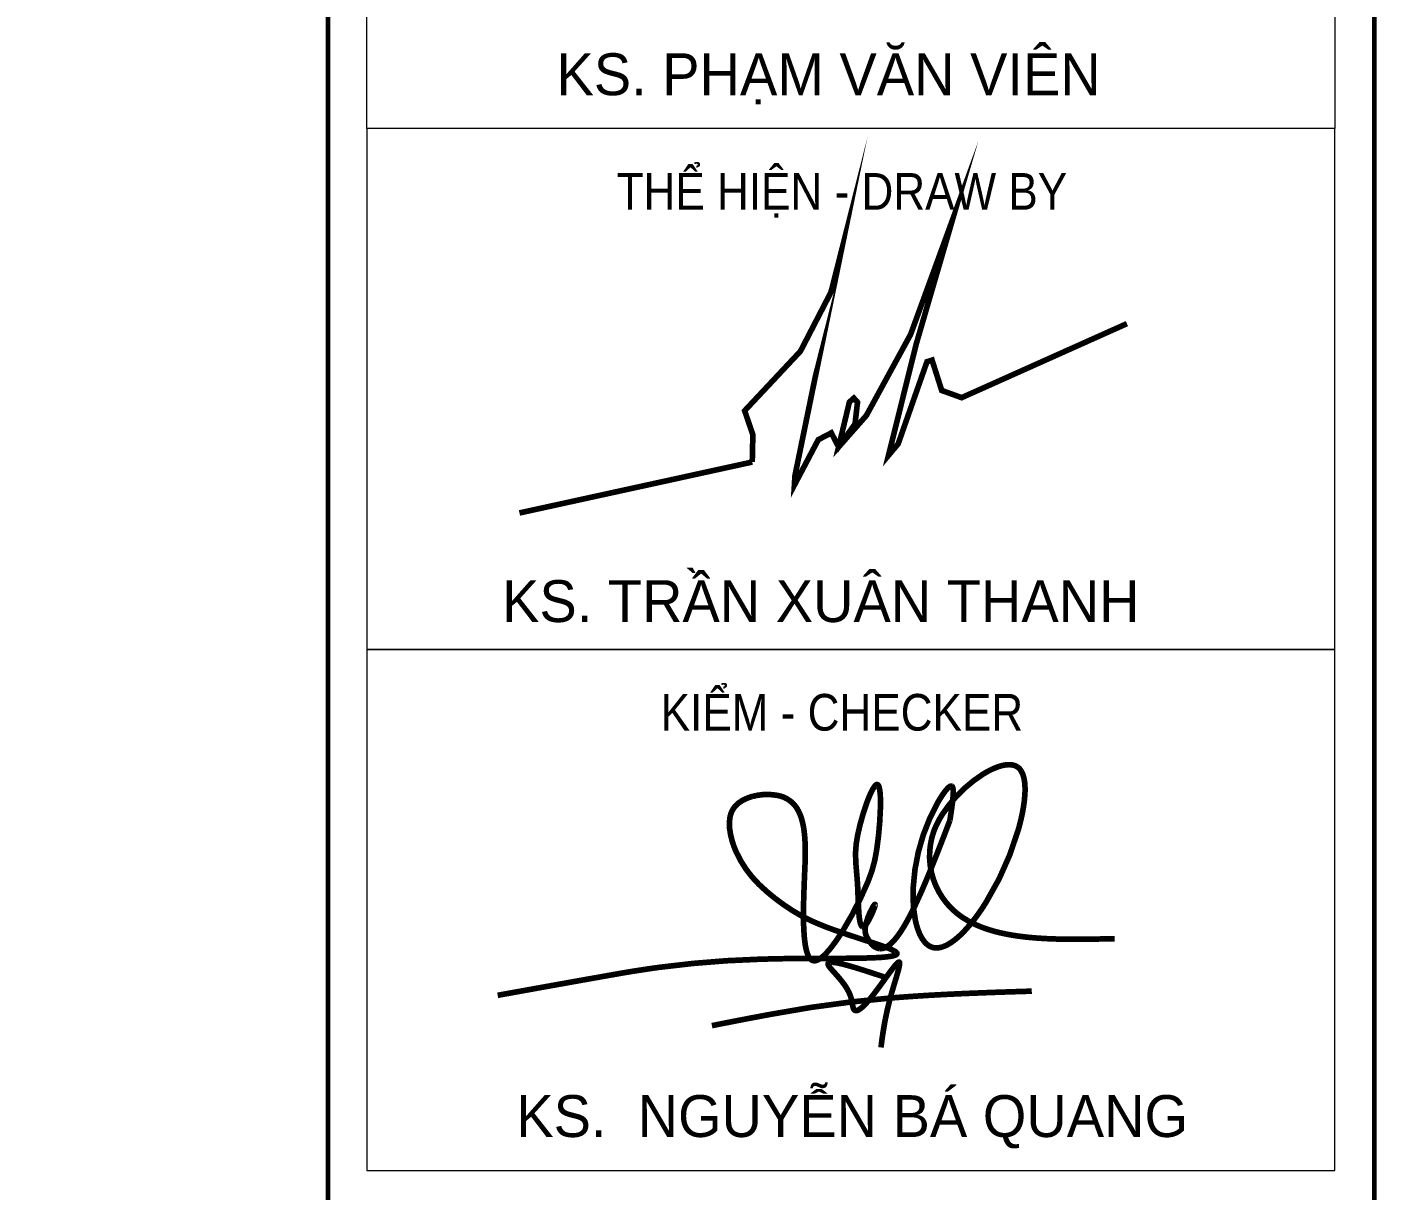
# Model space of a CAD drawing. Header units: millimetres. Extents: x -178395 to 493851, y -561170 to -280028.
# Drawn here: x 469106 to 472711, y -466375 to -463263 of the extents above; entities that cross this region are included whole.
import ezdxf
from ezdxf.enums import TextEntityAlignment as Align

# ---------------------------------------------------------------- set-up
doc = ezdxf.new("R2010")
doc.units = ezdxf.units.MM
doc.header["$MEASUREMENT"] = 0
for name, color, linetype, lineweight in [('Khungten_LCDI', 7, 'Continuous', 5), ('LC ISO', 153, 'Continuous', 13), ('LC Net dam 1', 30, 'Continuous', 30), ('LC Net thay', 63, 'Continuous', 25), ('LC Text1', 3, 'Continuous', 20)]:
    doc.layers.add(name, color=color, linetype=linetype, lineweight=lineweight)
doc.styles.add('Khungten', font='VHAVAN.TTF', dxfattribs={"width": 0.9, "height": 5000})
doc.styles.add('LC 1', font='VHAVANB.TTF')
doc.styles.add('Title', font='VHBLACK.TTF', dxfattribs={"width": 0.8})
doc.styles.add('VNAVANTH', font='VHAVANB.TTF', dxfattribs={"width": 0.6})

# ---------------------------------------------------------------- blocks, each defined once
blk = doc.blocks.new('NGUYEN BA QUANG')
at = {"layer": 'LC ISO', "const_width": 54.00000000000001}
for points in [[(906.2382642981156, 1113.709387272364, 0.006821204782074861), (929.3664235677952, 1272.305725077778, 0.01177449647206627), (936.5019769520677, 1340.159588555165, 0.02626635318712198), (938.3232988356631, 1394.280285522138, 0.05210349315538394), (935.1362116969995, 1423.104631731956, 0.0767832397537057), (930.4281799584005, 1435.645017707051, 0.1639711312044803), (923.3951719382512, 1442.177143333858, 0.1700421894479598), (913.8775669745028, 1442.260324681876, 0.0804787467134827), (902.0638656233914, 1436.194729996001, 0.05585002304775516), (880.7169085219448, 1416.791003873979, 0.03105632320966718), (847.1146505125016, 1374.620668712159, 0.02520316896245004), (790.7418576052241, 1285.532951687463, 0.1161289833232784), (556.192337452052, 475.6461918307759, 0.0619740878534032), (575.4511275624354, 166.4681158607418, 0.04536466506679582), (610.1467278384062, 47.08867641887628, 0.07067632808432932), (659.9036252752649, -41.19088657893008, 0.09141479981049583), (709.7219259955036, -85.57871332007926, 0.146905103300193), (783.412819844516, -103.8065416412719, 0.06844753349195222), (832.8775032239337, -94.80129903793568, 0.04963584310175265), (885.4953169405726, -71.99952171795303, 0.05398590251606135), (978.4340931241004, -6.039094294857932, 0.02920929145936803), (1055.770838223843, 69.23858372721588, 0.02130438572321334), (1134.093271468044, 161.970414266194, 0.02549093279238358), (1250.056426366004, 328.6372853993089, 0.06887327965480822), (1560.71755165333, 1026.698734858248, 0.01772986867585869), (1596.423822711118, 1171.049911345006, 0.03769732555598621), (1623.732949080271, 1368.210435102461, 0.02903705367099926), (1623.492576731731, 1452.896334537509, 0.04287987065683749), (1612.707492836858, 1525.13190782693, 0.06672644180491556), (1590.416631502465, 1582.526591583446, 0.1004945659195724), (1555.658926835376, 1622.689822419576, 0.1118714799712033), (1507.790730536906, 1643.611139487417, 0.05463110627537568), (1469.293329368144, 1647.092779967352, 0.04117910092137147), (1426.369218068912, 1642.780848260212, 0.04560995381358889), (1355.263866422441, 1622.789591019449, 0.04967005442666559), (1224.85958513983, 1557.559348550218, 0.109428770350453), (829.0577193203226, 1164.446508786263, 0.05046970122450359), (753.1878892433433, 1012.310292445298, 0.3681263292270148), (1079.034315203307, 155.7475817831291, 0.04065477441221551), (1222.588264185588, 89.57206983858487, 0.03144098274845051), (1382.567851312071, 41.73820587448427, 0.02350305092233591), (1556.509230861129, 9.494742693699664, 0.01708387394488401), (1741.948557111127, -9.909566900751088, 0.01193550630204759), (1936.421984340452, -19.22597010593745, 0.009133379972890996), (2205.51443450256, -20.71078428751207, 0.002915431525694136), (2480.447111560394, -15.67412363161566)], [(-3415.742459651906, -556.7514558557596, -0.001023268828116874), (-2230.73197725003, -344.8015073748538, -0.00838490452658571), (-1868.521439806333, -289.1159269686614, -0.02611389208118788), (-905.2891554434455, -211.6814682685072, -0.007165948777721536), (-491.0001880329091, -204.5163767106133, 0.001773479576378031), (-48.71086073680999, -203.1471858338919, 0.00973610555286447), (199.6393093123679, -196.9934690528898, 0.02577296845578685), (331.4393863478017, -185.5494115001929, 0.05446494388398628), (383.4665701761078, -173.3240845330583, 0.09182996763057781), (396.74730456418, -165.5638024612854, 0.3862621601166717), (398.8951636805486, -151.6118274983601, 0.1297930560241622), (378.6911755427227, -134.7095362617983, 0.0368009035836649), (321.0605493690655, -107.8264300745504, 0.01612787132439147), (183.7681661881652, -59.20729604910593, -0.006735657259071316), (-182.9539282377555, 61.67741038647364, -0.02392360503478572), (-416.3827062858982, 154.3740509006311, -0.04678547136346928), (-684.018369304581, 310.309586718824, -0.04150942969645631), (-918.4566112378343, 503.4894580390828, -0.09267804553477087), (-1135.537844303098, 812.5426166584948, -0.07777848738319518), (-1198.611427295215, 1035.063237065042, -0.07010647017399217), (-1195.551406124149, 1141.488491662225, -0.2015724058602932), (-1106.260531183911, 1285.650931672368, -0.09188682522042661), (-982.2227683426909, 1343.149300428951, -0.1188505876684561), (-731.8352708703042, 1351.425179531914, -0.227561029150303), (-542.7326310702765, 1207.756841431808, -0.05571639582425443), (-508.2293968836839, 1120.818865340465, -0.03574126413348661), (-487.4975763470256, 1018.975198905071, -0.02275654796647826), (-477.6939686054584, 904.4984659980109, -0.01867768323706646), (-477.259454113916, 714.0677317237132, 0.005361486166948599), (-492.6080748176137, 294.090697506821, 0.0225005832147527), (-487.0213185714547, 24.79991792020155, 0.02495605311934028), (-473.7789010750657, -85.49479227937991, 0.05187800990696231), (-451.2908626736407, -168.8656130375748, 0.08400365225806575), (-427.3289061583901, -208.9018523251871, 0.3026989583961548), (-372.1687413219161, -224.1417100875988, 0.09102839739786561), (-330.8322856532441, -203.5108787281788, 0.04576941829780168), (-284.8151406770594, -164.0440301059571, 0.03140743097482861), (-218.3378388451911, -87.18964781917748, 0.0264731876660429), (-113.6651239115272, 65.8979201776092, 0.03887828751683983), (123.9474605443665, 530.2758222458069, 0.0633875373591097), (206.6182869370914, 831.332869242091, 0.03037666214562491), (242.6143374946241, 1235.635993007862, 0.01939502723221942), (241.3568486632939, 1350.386835473095, 0.05085700761156814), (230.7066233511541, 1429.385620400688, 0.08925886774017966), (221.3408620441005, 1450.651058408141, 0.446192699033484), (201.6803199312762, 1454.428646674874, 0.08967016257334362), (185.0045353355399, 1437.581856018543, 0.04831518423442303), (156.1810004511462, 1387.977249124146, 0.0245678345197167), (114.1570094655926, 1287.599130742281, 0.0370870105852887), (24.37014530329543, 971.10249290918, 0.06811048506690111), (6.634936000578818, 722.0080484465288, 0.007403814394553052), (18.86254756404196, 571.4922636943229, -0.009820520249535426), (27.02575199130479, 442.1574602796463, 0.01377480187220938), (37.76570182202704, 214.3319147947477, 0.02399139652713657), (45.68948435918901, 153.6963684717775, 0.06864153187625571), (58.13497058269786, 112.5024933191889, 0.1684949314484489), (71.28458569604845, 98.62060262821615, 0.1904720302184289), (82.1983419411863, 99.12544360134052, 0.1357525685473833), (102.1500783606516, 116.4798127115355, 0.0425465264384966), (133.0607046513232, 164.890999053925, 0.03724681052758359), (184.7513077614894, 280.2390169332793, 0.08346179489859955), (192.0964624564749, 310.3624427118921, 0.7523962487026183), (188.5505708976125, 311.1480921158509, 0.07710326428576783), (169.9386847160185, 286.3506420671183, 0.06777754869053806), (106.2762584052598, 134.8627856008243, 0.07964221606168705), (97.11803217812485, 52.09558397092042, 0.07615012902177906), (107.1749798443016, 11.77334379710373, 0.09081810996018269), (167.5601890659964, -77.41382955442532, 0.1629918974448149), (232.5434472569013, -110.7428657877899, 0.1345345907090543), (286.9619776733834, -101.1632698900648, 0.04613473089311346), (314.9148386494944, -85.2917059364263, 0.05889992605639312), (372.1858511918817, -33.20172897129669, 0.03344636081905821), (431.1147165937909, 43.59513613561285, 0.02049285360898499), (491.5063933423044, 142.1921966617228, 0.01893084446634921), (584.4100264305725, 324.6047635312425, 0.012314747466873), (711.5809894745271, 616.9930712472124, 0.006261975924166463), (906.2382642981229, 1113.709387272364)], [(273.5069862953005, -379.6265265482361, 0.002583589471149279), (98.6858570232107, -322.4545898970973, 0.004829212876138576), (-9.140757654258778, -288.9516493468836, 0.009549268742896229), (-103.8861650758427, -262.3662346226047, 0.02018964512143505), (-180.3178823391918, -245.4653560545412, 0.02039080733822667), (-210.030956254539, -241.5113085573539, 0.03779208156076497), (-233.2034265419488, -241.0160239730612, 0.08389058355718805), (-249.181232838615, -244.3253785930283, 0.1298664005104537), (-256.0496311302068, -249.512255242269, 0.1706472609568477), (-258.2271902573821, -257.1797134181252, 0.0741418097433781), (-256.9367273477883, -263.7414758689119, 0.04333022544378234), (-253.4272373590329, -271.4926647789835, 0.03898213506768449), (-240.4898578920383, -290.4152512596047, 0.01838143936715648), (-209.4114435354877, -326.6878785700246, -0.00614457368808996), (-154.9314100915108, -387.9240764445276, -0.01716142362355488), (-111.5782992732311, -441.9616064683651, -0.02917932746616484), (-72.33556495999619, -501.6273440412187, -0.05627668711859957), (-39.24854109179068, -576.7616233160952, -0.02541612563918485), (-31.07435968748905, -610.0984959667257, -0.003247426930573574), (-23.54134462146067, -651.5856609328766, 0.03331552814876149), (-17.5691758126286, -676.7936901688226, 0.05563147195772989), (-12.21683856116397, -689.2109160313266, 0.08752108743613793), (-5.285343057799764, -697.5322425993509, 0.158279770782921), (7.912478522084712, -702.7649958976835, 0.07776982487074056), (18.42066456134125, -701.7802183550375, 0.05149525642811281), (30.17063013827101, -697.5044527213031, 0.04838032487659783), (49.88779429096394, -685.4595185412618, 0.02792000497866766), (71.79179451411983, -667.3966761485208, 0.02121534791074225), (103.7692175545471, -635.3898742488818, 0.01275748010887483), (138.1231757512614, -596.1361972852028, 0.01135363225152305), (192.2211496975924, -527.9823266261083, 0.005945326491445629), (264.6100631347999, -430.155121290969, -0.007903619690714288), (359.7145691134028, -300.5607676876243, -0.01148330057469655), (384.3675966664359, -269.8244740601804, -0.02782250004930501), (404.0571742248776, -248.6063577198365, -0.06696102629205983), (415.0476274738921, -240.1255715803418, -0.1235452428722631), (420.3737641911757, -238.4734149208816, -0.248584094680431), (423.9742472370144, -240.3082719536324, -0.1208396114824122), (425.8282025436438, -245.6936594908475, -0.06459661312201433), (425.6305849657874, -259.8493048307719, -0.02700827915941287), (420.5898580810153, -288.5259679210722, -0.01130616100148826), (411.1827610912896, -326.251105666277, -0.007084813019538475), (384.0403472986018, -419.4460164386837, 0.007773290434898449), (340.101061963107, -568.922981152893, 0.03161987238243393), (265.5989171810015, -923.0332083953544, 0.004794833107784158), (247.7879085281857, -1054.90964259312)], [(-1368.076078839847, -846.5769282116671, -0.004051470173590949), (-800.4800903758942, -737.2419130066992, -0.02638426695731388), (342.335443126276, -582.3521773445827, -0.006338858096324619), (726.2489689903141, -555.6118707723508, -0.004215207665118923), (1111.128757939417, -536.955526556645, -0.002629152913625729), (1689.414704448123, -517.0549725896271)]]:
    blk.add_lwpolyline(points, format="xyb", dxfattribs=at)
blk = doc.blocks.new('lcdi fix')
at = {"layer": 'Khungten_LCDI', "color": 5, "lineweight": 60}
blk.add_line((36600.02583062735, 14649.99999999255), (36600.02583062735, -14649.99999999255), dxfattribs=at)
at = {"layer": 'Khungten_LCDI', "color": 5, "lineweight": 25}
blk.add_line((40599.99900004354, -14649.99999999255), (40599.99900004354, 14649.99999999255), dxfattribs=at)
at = {"layer": 'Khungten_LCDI', "color": 5, "lineweight": 60}
blk.add_lwpolyline([(0, -14649.99999999255), (0, 14649.99999999255), (40599.99891117215, 14649.99999999255), (40599.99891117215, -14649.99999999255)], close=True, dxfattribs=at)
at = {"layer": 'Khungten_LCDI', "color": 9, "lineweight": 15}
for points in [[(36750.02502495137, -1521.876888302984), (40449.99980563012, -1521.876888302984), (40449.99980563012, -3535.499688288095), (36750.02502495137, -3535.499688288095)], [(36750.02502495137, -5526.407044445994), (40449.99980574933, -5526.407044445994), (40449.99980563012, -3535.499688288095), (36750.02502480236, -3535.499688288095)], [(36750.02502495137, -7517.314400603893), (40449.99980574933, -7517.314400603893), (40449.99980574933, -5526.407044445994), (36750.02502495137, -5526.407044445994)]]:
    blk.add_lwpolyline(points, close=True, dxfattribs=at)
at = {"layer": 'LC ISO', "const_width": 21.59999986938455}
for points in [[(38222.87711433375, -4809.914188518995), (38225.15778840998, -4705.622842297947), (38193.79040883611, -4613.831415934703), (38407.04469533822, -4386.399640539807), (38523.82636663569, -4160.669496511648), (38558.67262562091, -4023.587141020067), (38386.02930053312, -4862.210910692544), (38383.96154913022, -4897.784401399658), (38424.12266979824, -4821.607947274813), (38475.37295255252, -4724.397890678272), (38525.03943360259, -4698.540392353363), (38553.04795764325, -4752.338513541526), (38615.8066159264, -4664.062902577416), (38625.24762483747, -4581.188215915725), (38611.22380433179, -4565.5304865529), (38594.23557759722, -4580.745964922391), (38553.04795764325, -4752.338513541526), (38659.01729020742, -4632.174897728262), (38828.42139111131, -4321.73085648668), (38987.05794487947, -3888.191893667587), (38849.66735140136, -4359.020298461062), (38748.80015094856, -4764.090824562583), (38743.75047326418, -4784.369721836192), (38780.60786412023, -4740.522841314676), (38890.75097243756, -4426.596446939122), (38910.24178214246, -4420.38432971327), (38947.18867583385, -4536.30694481291), (39023.38938792791, -4563.777741282853), (39655.19297212332, -4280.944315545497)], [(37332.86066179157, -5004.465325853576), (38222.87711433375, -4809.914188518995)]]:
    blk.add_lwpolyline(points, dxfattribs=at)
at = {"layer": 'LC Net dam 1', "xscale": 0.4, "yscale": 0.4, "zscale": 0.4}
blk.add_blockref('NGUYEN BA QUANG', (38615.82109906134, -6625.338046038371), dxfattribs=at)
at = {"color": 7, "style": 'VNAVANTH'}
for s, height, p in [('ks. PH¹M V¡N VI£N', 159.9999958502171, (38514.71864980546, -3407.751048197184)), ('ks. TRÇN XU¢N THANH ', 159.9999958502171, (38514.71864980546, -5421.373751633466)), ('ks.  NGUYÔN B¸ QUANG', 159.999995850217, (38604.81992317514, -7389.565698123064))]:
    blk.add_text(s, height=height, dxfattribs=at).set_placement(p, align=Align.CENTER)
at = {"color": 7, "style": 'Khungten', "width": 0.9}
for s, p in [('thÓ hiÖn - draw by', (38565.57114115444, -3845.430658435347)), ('kiÓm - checker', (38565.57114115444, -5836.338014593246))]:
    blk.add_text(s, height=139.9999963689399, dxfattribs=at).set_placement(p, align=Align.CENTER)
at = {"color": 7, "style": 'Khungten', "width": 0.8}
for tag, p in [('REVISION', (39498.75271332351, -10746.30395446718)), ('NGAYHT', (39546.07422497955, -11609.37091637403))]:
    blk.add_attdef(tag, text='', height=199.998925739526, dxfattribs=at).set_placement(p, align=Align.CENTER)
at = {"layer": 'LC Text1', "color": 3, "style": 'LC 1', "width": 1.834005631990714}
for tag, p, p2 in [('TENBANVE1', (36912.65773373929, -8885.760238945484), (40339.14503431407, -8885.760238945484)), ('TENBANVE2', (36912.65773373929, -9562.465564332902), (40339.14503431407, -9562.465564332902))]:
    blk.add_attdef(tag, text='', height=249.9999935159642, dxfattribs=at).set_placement(p, p2, align=Align.FIT)
at = {"layer": 'LC Text1', "style": 'Title', "width": 0.7}
blk.add_attdef('SOBANVE', text='', height=249.9999935159641, dxfattribs=at).set_placement((39561.98232412425, -13896.18071823567), align=Align.CENTER)

msp = doc.modelspace()

# ---------------------------------------------------------------- block references
at = {"layer": 'LC Net thay', "xscale": 0.7, "yscale": 0.7, "zscale": 0.7}
msp.add_blockref('lcdi fix', (444290.9720095592, -461060.3829134646), dxfattribs=at)

doc.saveas('drawing.dxf')
